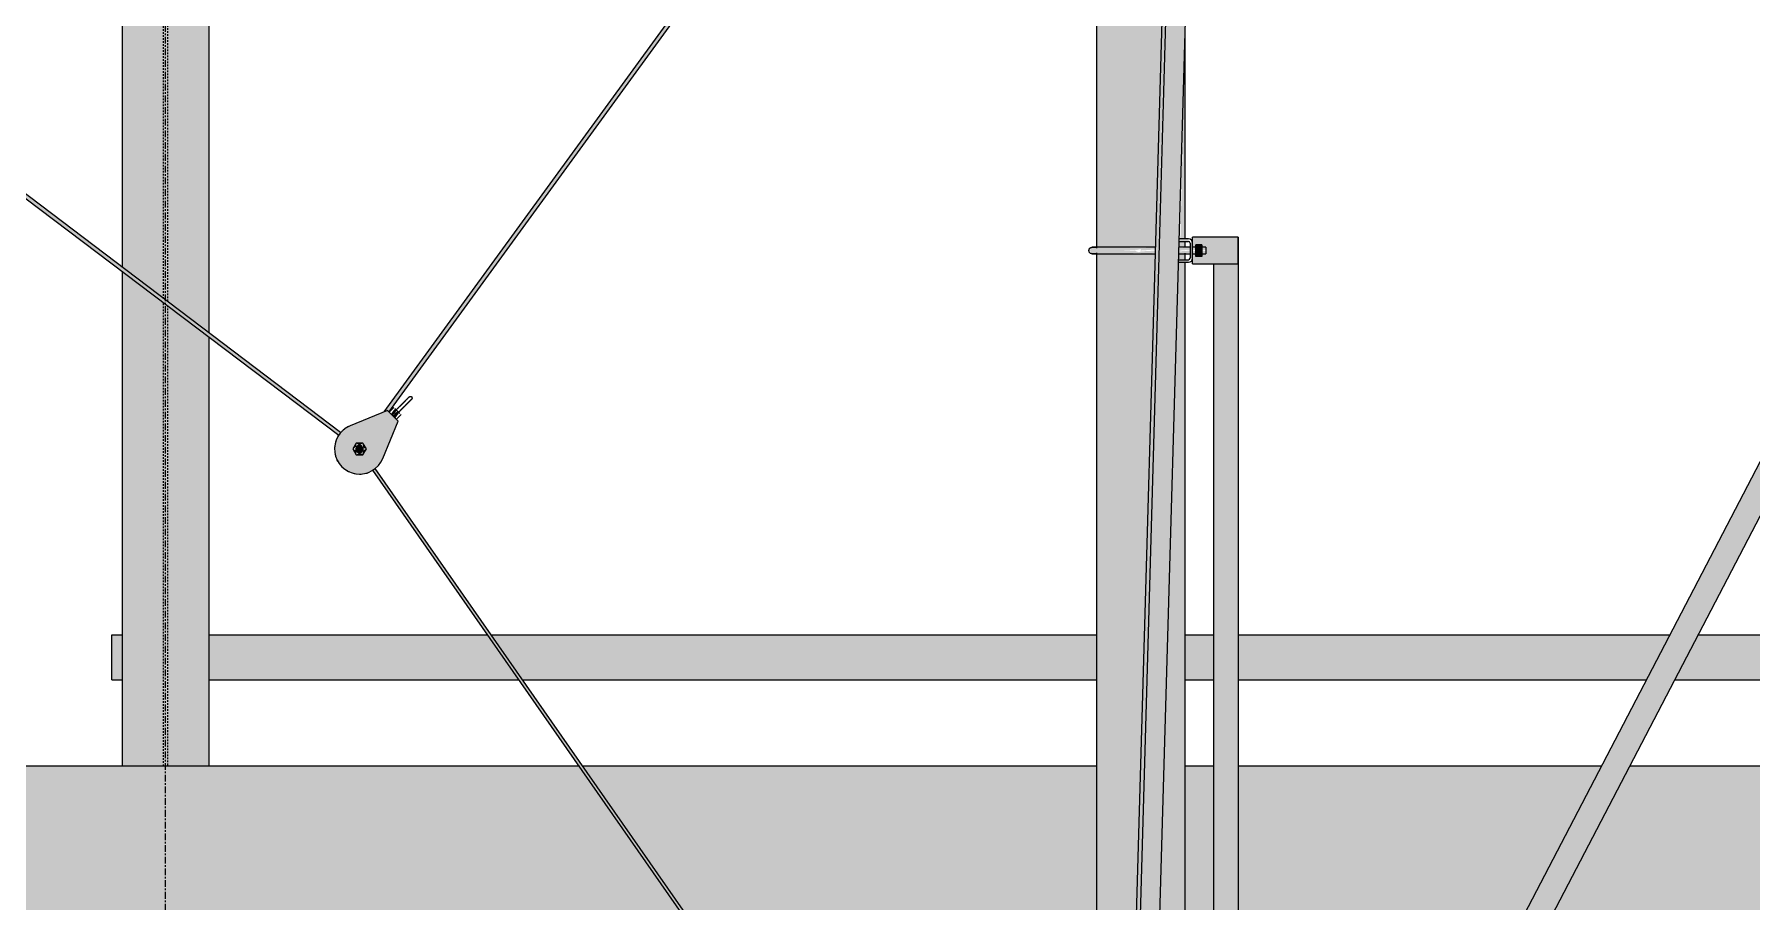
# Model space of a CAD drawing. Header units: inches. Extents: x 21380 to 98133, y -290 to 853.
# Drawn here: x 32454.5 to 32582.8, y 176.4 to 241.1 of the extents above; entities that cross this region are included whole.
import ezdxf

# ---------------------------------------------------------------- set-up
doc = ezdxf.new("R2010")
doc.units = ezdxf.units.IN
doc.header["$MEASUREMENT"] = 0
doc.linetypes.add('Grid Line 1_2_', pattern=[0.875, 0.5, -0.125, 0.125, -0.125])
doc.linetypes.add('Hidden 1_8_', pattern=[0.1875, 0.125, -0.0625])
for name, color, linetype, lineweight in [('M-HVAC-DUCT', 70, 'Continuous', 9), ('Q-SPCQ', 91, 'Continuous', 9), ('S-BEAM', 12, 'Continuous', 9), ('S-COLS', 52, 'Continuous', 9), ('S-GRID', 1, 'Continuous', 9)]:
    doc.layers.add(name, color=color, linetype=linetype, lineweight=lineweight)

# ---------------------------------------------------------------- blocks, each defined once
blk = doc.blocks.new('Basketball_Backstop-Performance_Sports_Systems-3103-Ceiling_Hung - 27_-0_ to 27_-11 7_8_-706978-Building Section - North_South looking East _ Fitness Center')
at = {"layer": 'Q-SPCQ'}
h = blk.add_hatch(color=256, dxfattribs=at)
h.paths.add_polyline_path([(22191.6, 135.4), (22270.72, 287.35), (22270.55, 287.39), (22270.5, 287.03), (22270.25, 286.66), (22269.9, 286.47), (22269.43, 286.47), (22269.03, 286.74), (22268.83, 287.12), (22268.76, 287.58), (22190.55, 137.37), (22191.34, 137.35), (22191.73, 137.12), (22191.96, 136.7), (22191.96, 136.27), (22191.69, 135.85), (22191.34, 135.65), (22191.19, 135.62), (22191.57, 135.42)], flags=0)
h.paths.add_polyline_path([(22191.08, 136.22), (22191.39, 136.51), (22191.31, 136.7), (22191.08, 136.78), (22190.89, 136.67), (22190.99, 136.25), (22191.04, 136.23)], flags=0)
h.paths.add_polyline_path([(22191.18, 136.26), (22190.87, 136.5), (22190.92, 136.61), (22191.12, 136.74), (22191.22, 136.68), (22191.31, 136.39), (22191.19, 136.27)], flags=0)
h.paths.add_polyline_path([(22269.68, 287.03), (22269.88, 287.11), (22269.95, 287.35), (22269.85, 287.53), (22269.43, 287.44), (22269.41, 287.24), (22269.58, 287.05), (22269.61, 287.04)], flags=0)
h.paths.add_polyline_path([(22269.61, 287.07), (22269.48, 287.32), (22269.68, 287.55), (22269.82, 287.48), (22269.92, 287.31), (22269.88, 287.22), (22269.66, 287.1)], flags=0)
h = blk.add_hatch(color=256, dxfattribs=at)
h.paths.add_polyline_path([(22178.37, 116), (22181.68, 116), (22181.68, 119.75), (22178.37, 119.75), (22178.37, 119.31), (22179.05, 119.31), (22179.05, 119.12), (22178.37, 119.12)], flags=0)
h.paths.add_polyline_path([(22178.49, 120.25), (22181.68, 120.25), (22181.68, 128.78), (22178.63, 128.81), (22178.48, 128.81), (22178.37, 128.79), (22178.37, 120.87), (22179.05, 120.87), (22179.05, 120.69), (22178.37, 120.69), (22178.37, 120.25), (22178.48, 120.25)], flags=0)
h.paths.add_polyline_path([(22181.19, 129), (22181.68, 129.12), (22181.68, 129.18), (22181.21, 129.01)], flags=0)
h.paths.add_polyline_path([(22181.68, 128.82), (22181.68, 128.94), (22181.53, 128.87)], flags=0)
h.paths.add_polyline_path([(22178.6, 129.17), (22179.59, 129.21), (22181.19, 129.21), (22181.68, 129.25), (22181.68, 135.44), (22178.37, 135.44), (22178.38, 135), (22179.05, 135), (22179.05, 134.81), (22178.37, 134.81), (22178.37, 129.21), (22178.65, 129.19)], flags=0)
h.paths.add_polyline_path([(22179.05, 135.94), (22181.68, 135.94), (22181.68, 152.54), (22180.97, 152.54), (22180.94, 152.63), (22180.94, 161.75), (22178.37, 161.75), (22178.4, 161.31), (22179.05, 161.31), (22179.05, 161.12), (22178.37, 161.12), (22178.38, 136.56), (22179.05, 136.56), (22179.05, 136.37), (22178.37, 136.37), (22178.38, 135.94), (22178.87, 135.94)], flags=0)
h.paths.add_polyline_path([(22180.97, 162.25), (22181.68, 187.19), (22181.68, 224.78), (22178.63, 224.81), (22178.44, 224.81), (22178.37, 224.79), (22178.4, 162.87), (22179.05, 162.87), (22179.05, 162.69), (22178.37, 162.69), (22178.4, 162.25), (22180.94, 162.25)], flags=0)
h.paths.add_polyline_path([(22181.68, 224.82), (22181.68, 224.94), (22181.53, 224.87)], flags=0)
h.paths.add_polyline_path([(22181.19, 225), (22181.68, 225.12), (22181.68, 225.18), (22181.37, 225.06)], flags=0)
h.paths.add_polyline_path([(22178.6, 225.17), (22179.59, 225.21), (22181.19, 225.21), (22181.68, 225.25), (22181.68, 281.37), (22178.37, 281.37), (22178.44, 225.21), (22178.65, 225.19)], flags=0)
h = blk.add_hatch(color=256, dxfattribs=at)
h.paths.add_polyline_path([(22183.79, 116), (22184.99, 116), (22184.99, 119.8), (22184.6, 119.77), (22184.32, 119.75), (22181.68, 119.75), (22181.68, 116), (22183.77, 116)], flags=0)
h.paths.add_polyline_path([(22181.68, 119.82), (22181.88, 119.96), (22181.68, 119.87)], flags=0)
h.paths.add_polyline_path([(22182.17, 120), (22181.68, 120.12), (22181.7, 120.06), (22181.88, 120.04)], flags=0)
h.paths.add_polyline_path([(22184.75, 120.17), (22184.88, 120.22), (22184.99, 120.25), (22184.99, 128.12), (22184.3, 128.12), (22184.3, 128.31), (22184.99, 128.31), (22184.99, 128.75), (22181.68, 128.75), (22181.7, 120.18), (22183.35, 120.23), (22184.62, 120.19)], flags=0)
h.paths.add_polyline_path([(22182.6, 129.25), (22184.99, 129.25), (22184.99, 129.69), (22184.3, 129.69), (22184.3, 129.87), (22184.99, 129.87), (22184.99, 135.49), (22184.59, 135.45), (22184.32, 135.44), (22181.68, 135.44), (22181.75, 129.25), (22182.54, 129.25)], flags=0)
h.paths.add_polyline_path([(22181.68, 135.51), (22181.78, 135.64), (22181.68, 135.56)], flags=0)
h.paths.add_polyline_path([(22182.17, 135.69), (22181.68, 135.81), (22181.68, 135.75), (22181.88, 135.73)], flags=0)
h.paths.add_polyline_path([(22184.75, 135.86), (22184.88, 135.9), (22184.99, 135.94), (22184.91, 161.81), (22184.6, 161.77), (22184.32, 161.75), (22182.73, 161.77), (22182.46, 152.54), (22181.68, 152.54), (22181.68, 135.86), (22183.42, 135.92), (22184.62, 135.88)], flags=0)
h.paths.add_polyline_path([(22184.75, 162.17), (22184.88, 162.22), (22184.99, 162.25), (22184.95, 224.12), (22184.51, 224.12), (22182.76, 162.24), (22184.28, 162.23), (22184.64, 162.19)], flags=0)
h.paths.add_polyline_path([(22181.68, 187.19), (22182.75, 224.75), (22181.68, 224.75), (22181.68, 193.67)], flags=0)
h.paths.add_polyline_path([(22184.51, 224.31), (22184.99, 224.31), (22184.95, 224.75), (22184.53, 224.75)], flags=0)
h.paths.add_polyline_path([(22182.76, 225.25), (22184.24, 279.69), (22184.24, 280.94), (22183.81, 280.94), (22183.81, 281.37), (22181.68, 281.37), (22181.68, 225.25), (22182.54, 225.25)], flags=0)
h.paths.add_polyline_path([(22184.77, 225.25), (22184.99, 225.25), (22184.95, 225.69), (22184.55, 225.69), (22184.55, 225.25), (22184.64, 225.25)], flags=0)
h.paths.add_polyline_path([(22184.77, 225.87), (22184.99, 225.87), (22184.96, 240.03), (22184.64, 225.87)], flags=0)
h = blk.add_hatch(color=256, dxfattribs=at)
h.paths.add_polyline_path([(22123.1, 210.18), (22123.22, 210.38), (22123.03, 210.25), (22123.1, 210.18)], flags=0)
h.paths.add_polyline_path([(22121.74, 211.2), (22121.86, 211.43), (22031.2, 279.86), (22031.09, 279.72), (22121.68, 211.25)], flags=0)
for points in [[(22181.88, 152.54), (22182.46, 152.54), (22186.13, 280.92), (22185.11, 280.92), (22185.06, 279.69), (22184.6, 279.69), (22180.97, 152.54)], [(22180.97, 152.54), (22184.53, 279.69), (22184.32, 279.69), (22180.94, 159.48), (22180.94, 152.63)], [(22188.93, 224), (22188.93, 226), (22185.55, 226), (22185.55, 225.25), (22185.8, 225.25), (22185.8, 225.44), (22186.24, 225.44), (22186.24, 225.25), (22186.55, 225.18), (22186.55, 224.75), (22186.24, 224.75), (22186.24, 224.56), (22185.8, 224.56), (22185.8, 224.75), (22185.55, 224.75), (22185.55, 224), (22186.72, 224)], [(22180.35, 225), (22181.37, 225.06), (22181.68, 225.18), (22180.05, 225.23), (22178.37, 225.24), (22177.98, 225.19), (22177.86, 225), (22179.77, 225)], [(22178.81, 224.75), (22181.68, 224.82), (22181.19, 225), (22177.86, 225), (22178.01, 224.8), (22178.59, 224.83)], [(22186.13, 225), (22186.24, 225), (22186.24, 225.44), (22185.8, 225.44), (22185.8, 225)], [(22186.13, 224.56), (22186.24, 224.56), (22186.24, 225), (22185.8, 225), (22185.8, 224.56)], [(22125.78, 212.66), (22126.09, 213.06), (22125.89, 213.14), (22125.65, 212.79), (22125.71, 212.73)], [(22125.97, 212.47), (22126.26, 212.88), (22126.13, 213.01), (22125.78, 212.66), (22125.91, 212.53)], [(22123.43, 209.97), (22123.55, 210.18), (22123.37, 210.42), (22123.13, 210.36), (22123.09, 210.06), (22123.18, 209.97)]]:
    blk.add_hatch(color=256, dxfattribs=at).paths.add_polyline_path(points, flags=0)
h = blk.add_hatch(color=256, dxfattribs=at)
h.paths.add_polyline_path([(22123.52, 210.22), (22123.52, 210.36), (22123.33, 210.46), (22123.38, 210.41), (22123.52, 210.23)], flags=0)
h.paths.add_polyline_path([(22125.5, 212.94), (22172.14, 277.2), (22171.96, 277.34), (22125.2, 212.98), (22125.44, 212.99), (22125.5, 212.94)], flags=0)
h.paths.add_polyline_path([(22173.14, 278.47), (22173.12, 278.53), (22172.98, 278.61), (22173.12, 278.48)], flags=0)
h = blk.add_hatch(color=256, dxfattribs=at)
h.paths.add_polyline_path([(22185.24, 224.12), (22185.24, 224.31), (22184.51, 224.27), (22184.51, 224.12), (22184.64, 224.12)], flags=0)
h.paths.add_polyline_path([(22185.37, 224.44), (22185.55, 224.44), (22185.55, 225.56), (22185.37, 225.56)], flags=0)
h.paths.add_polyline_path([(22185.24, 225.69), (22185.24, 225.87), (22184.56, 225.87), (22184.64, 225.69)], flags=0)
h = blk.add_hatch(color=256, dxfattribs=at)
h.paths.add_polyline_path([(22181.68, 225), (22182.76, 225.08), (22182.76, 225.25), (22181.68, 225.18), (22181.68, 225.06)], flags=0)
h.paths.add_polyline_path([(22184.64, 225), (22185.37, 225.06), (22185.37, 225.25), (22184.54, 225.18), (22184.53, 225)], flags=0)
h.paths.add_polyline_path([(22186.24, 225), (22186.55, 225.06), (22186.55, 225.25), (22186.24, 225.18), (22186.24, 225)], flags=0)
h.paths.add_polyline_path([(22185.55, 225), (22185.8, 225.06), (22185.8, 225.25), (22185.55, 225.18), (22185.55, 225.01)], flags=0)
h = blk.add_hatch(color=256, dxfattribs=at)
h.paths.add_polyline_path([(22184.64, 224.75), (22185.37, 224.84), (22185.37, 225), (22184.53, 224.94), (22184.53, 224.75)], flags=0)
h.paths.add_polyline_path([(22181.68, 224.75), (22182.75, 224.82), (22182.76, 225), (22181.68, 224.94), (22181.68, 224.76)], flags=0)
h.paths.add_polyline_path([(22186.24, 224.75), (22186.55, 224.82), (22186.55, 225), (22186.24, 224.94), (22186.24, 224.75)], flags=0)
h.paths.add_polyline_path([(22185.8, 224.75), (22185.8, 225), (22185.55, 224.94), (22185.55, 224.75)], flags=0)
h = blk.add_hatch(color=256, dxfattribs=at)
h.paths.add_polyline_path([(22188.05, 130), (22188.05, 130.75), (22187.12, 130.75), (22187.15, 130), (22187.82, 130)], flags=0)
h.paths.add_polyline_path([(22188.05, 137.75), (22188.05, 224), (22187.12, 224), (22187.16, 137.75), (22187.83, 137.75)], flags=0)
h = blk.add_hatch(color=256, dxfattribs=at)
h.paths.add_polyline_path([(22188.96, 128), (22188.99, 128), (22188.96, 130.75), (22188.05, 130.75), (22188.06, 130), (22188.93, 130), (22188.93, 128)], flags=0)
h.paths.add_polyline_path([(22188.08, 137.75), (22188.99, 137.75), (22188.93, 224), (22188.05, 224), (22188.05, 137.75)], flags=0)
h = blk.add_hatch(color=256, dxfattribs=at)
h.paths.add_polyline_path([(22123.21, 208.31), (22123.77, 208.38), (22124.11, 208.49), (22124.5, 208.74), (22124.81, 209.07), (22125.15, 209.75), (22126.18, 212.26), (22125.38, 213.06), (22122.19, 211.69), (22121.86, 211.38), (22121.54, 210.77), (22121.46, 210.55), (22121.43, 210.09), (22121.55, 209.55), (22121.69, 209.22), (22121.98, 208.86), (22122.34, 208.57), (22122.76, 208.39), (22123.13, 208.32)], flags=0)
h.paths.add_polyline_path([(22123.05, 209.75), (22123.18, 209.93), (22123.07, 209.92), (22123.05, 209.76)], flags=0)
h.paths.add_polyline_path([(22123.05, 210.62), (22123.16, 210.42), (22123.21, 210.5), (22123.09, 210.59)], flags=0)
h.paths.add_polyline_path([(22123.56, 210.62), (22123.43, 210.43), (22123.53, 210.43), (22123.55, 210.57)], flags=0)
h.paths.add_polyline_path([(22123.81, 210.18), (22123.57, 210.26), (22123.61, 210.1), (22123.8, 210.18)], flags=0)
h.paths.add_polyline_path([(22123.56, 209.75), (22123.48, 209.97), (22123.4, 209.86), (22123.52, 209.77)], flags=0)
h.paths.add_polyline_path([(22123.29, 209.75), (22123.01, 209.81), (22122.82, 210.23), (22123.09, 210.62), (22123.57, 210.6), (22123.76, 210.1), (22123.46, 209.75), (22123.34, 209.75)], flags=0)
h.paths.add_polyline_path([(22123.05, 210.08), (22122.99, 210.26), (22122.86, 210.16), (22122.99, 210.1)], flags=0)
h = blk.add_hatch(color=256, dxfattribs=at)
h.paths.add_polyline_path([(22123.56, 209.75), (22123.75, 210.16), (22123.52, 210.06), (22123.55, 209.77)], flags=0)
h.paths.add_polyline_path([(22123.56, 209.75), (22123.3, 209.93), (22123.05, 209.75)], flags=0)
h.paths.add_polyline_path([(22123.05, 209.75), (22123.09, 210.06), (22122.81, 210.16), (22122.92, 209.97)], flags=0)
h.paths.add_polyline_path([(22123.05, 210.62), (22123.3, 210.43), (22123.56, 210.62)], flags=0)
h.paths.add_polyline_path([(22122.8, 210.18), (22123.08, 210.36), (22123.05, 210.62), (22122.86, 210.29)], flags=0)
h.paths.add_polyline_path([(22123.81, 210.18), (22123.55, 210.6), (22123.55, 210.29), (22123.77, 210.2)], flags=0)
h = blk.add_hatch(color=256, dxfattribs=at)
h.paths.add_polyline_path([(22173.74, 137.71), (22173.74, 138.14), (22170.3, 142.95), (22170.3, 142.63), (22172.19, 139.93)], flags=0)
h.paths.add_polyline_path([(22168.05, 145.86), (22168.05, 146.29), (22124.42, 208.69), (22124.28, 208.56), (22165.36, 149.72)], flags=0)
h.paths.add_polyline_path([(22123.34, 209.91), (22123.52, 210.01), (22123.44, 209.99), (22123.33, 209.97), (22123.34, 209.91)], flags=0)
for p, q in [((22268.8, 287.66), (22190.51, 137.37)), ((22191.6, 135.4), (22270.75, 287.33)), ((22178.37, 281.37), (22178.37, 225.17)), ((22121.89, 211.41), (22031.24, 279.91)), ((22182.46, 152.54), (22186.13, 280.92)), ((22031.09, 279.72), (22121.75, 211.2)), ((22184.6, 279.69), (22180.97, 152.54)), ((22184.32, 279.69), (22180.97, 162.24)), ((22171.96, 277.34), (22125.12, 212.95)), ((22125.5, 212.94), (22172.19, 277.13)), ((22184.99, 225.87), (22184.99, 241.02)), ((22185.24, 225.87), (22184.56, 225.87)), ((22185.55, 225.56), (22185.55, 226)), ((22188.93, 226), (22185.55, 226)), ((22188.93, 226), (22188.93, 224)), ((22188.96, 226), (22188.99, 226)), ((22188.99, 128), (22188.99, 226)), ((22178.37, 224.83), (22178.37, 162.87)), ((22182.76, 225.25), (22181.68, 225.25)), ((22181.68, 224.75), (22182.75, 224.75)), ((22184.53, 224.75), (22185.37, 224.75)), ((22185.37, 225.25), (22184.54, 225.25)), ((22184.55, 225.69), (22185.24, 225.69)), ((22184.99, 225.22), (22184.99, 225.69)), ((22184.99, 224.31), (22184.99, 224.8)), ((22185.37, 225.56), (22185.37, 224.44)), ((22185.55, 224.44), (22185.55, 225.56)), ((22186.55, 225.25), (22185.55, 225.25)), ((22185.55, 224.75), (22186.55, 224.75)), ((22185.8, 225), (22185.8, 225.44)), ((22186.24, 225.44), (22185.8, 225.44)), ((22185.8, 224.56), (22185.8, 225)), ((22185.8, 225), (22186.24, 225)), ((22186.24, 224.56), (22185.8, 224.56)), ((22186.24, 225.44), (22186.24, 225)), ((22186.24, 225), (22186.24, 224.56)), ((22186.55, 225.25), (22186.55, 225)), ((22186.55, 225), (22186.55, 224.75)), ((22184.51, 224.31), (22185.24, 224.31)), ((22185.24, 224.12), (22184.51, 224.12)), ((22184.99, 162.17), (22184.99, 224.12)), ((22185.55, 224), (22185.55, 224.44)), ((22185.55, 224), (22188.93, 224)), ((22187.12, 224), (22187.12, 130)), ((22125.38, 213.06), (22122.59, 211.92)), ((22125.38, 213.06), (22126.18, 212.26)), ((22125.87, 213.28), (22125.51, 212.92)), ((22125.94, 213.2), (22126.13, 213.01)), ((22125.04, 209.47), (22126.18, 212.26)), ((22126.04, 212.39), (22126.4, 212.75)), ((22126.13, 213.01), (22126.32, 212.82)), ((22123.05, 210.62), (22122.8, 210.18)), ((22123.56, 210.62), (22123.05, 210.62)), ((22123.81, 210.18), (22123.56, 210.62)), ((22122.8, 210.18), (22123.05, 209.75)), ((22123.05, 209.75), (22123.56, 209.75)), ((22123.56, 209.75), (22123.81, 210.18)), ((22124.26, 208.59), (22168.05, 145.86)), ((22168.05, 146.29), (22124.47, 208.72))]:
    blk.add_line(p, q, dxfattribs=at)
at = {"layer": 'Q-SPCQ', "flags": 128}
for points in [[(22177.8, 225), (22177.8, 225.01), (22177.8, 225.02), (22177.8, 225.03), (22177.81, 225.04), (22177.81, 225.05), (22177.81, 225.06), (22177.81, 225.07), (22177.82, 225.08), (22177.82, 225.09), (22177.82, 225.1), (22177.83, 225.11), (22177.83, 225.12), (22177.84, 225.12), (22177.84, 225.13), (22177.85, 225.14), (22177.85, 225.15), (22177.86, 225.16), (22177.86, 225.16), (22177.87, 225.17), (22177.88, 225.18), (22177.89, 225.19), (22177.89, 225.19), (22177.9, 225.2), (22177.91, 225.2), (22177.92, 225.21), (22177.93, 225.22), (22177.93, 225.22), (22177.94, 225.23), (22177.95, 225.23), (22177.96, 225.23), (22177.97, 225.24), (22177.98, 225.24), (22177.99, 225.24), (22178, 225.24), (22178.01, 225.25), (22178.02, 225.25), (22178.03, 225.25), (22178.04, 225.25), (22178.05, 225.25), (22178.05, 225.25)], [(22178.05, 224.75), (22178.04, 224.75), (22178.03, 224.75), (22178.02, 224.75), (22178.01, 224.75), (22178, 224.75), (22177.99, 224.76), (22177.98, 224.76), (22177.97, 224.76), (22177.96, 224.77), (22177.96, 224.77), (22177.95, 224.77), (22177.94, 224.78), (22177.93, 224.78), (22177.92, 224.79), (22177.91, 224.79), (22177.9, 224.8), (22177.9, 224.81), (22177.89, 224.81), (22177.88, 224.82), (22177.87, 224.83), (22177.87, 224.83), (22177.86, 224.84), (22177.85, 224.85), (22177.85, 224.86), (22177.84, 224.86), (22177.84, 224.87), (22177.83, 224.88), (22177.83, 224.89), (22177.82, 224.9), (22177.82, 224.91), (22177.82, 224.92), (22177.81, 224.93), (22177.81, 224.94), (22177.81, 224.95), (22177.81, 224.96), (22177.8, 224.97), (22177.8, 224.98), (22177.8, 224.99), (22177.8, 225), (22177.8, 225)], [(22181.68, 225.25), (22181.53, 225.25), (22181.39, 225.25), (22181.24, 225.25), (22181.1, 225.25), (22180.96, 225.25), (22180.82, 225.25), (22180.68, 225.25), (22180.54, 225.25), (22180.4, 225.25), (22180.27, 225.25), (22180.13, 225.25), (22180, 225.25), (22179.88, 225.25), (22179.75, 225.25), (22179.63, 225.25), (22179.51, 225.25), (22179.4, 225.25), (22179.29, 225.25), (22179.18, 225.25), (22179.08, 225.25), (22178.98, 225.25), (22178.88, 225.25), (22178.79, 225.25), (22178.71, 225.25), (22178.63, 225.25), (22178.55, 225.25), (22178.48, 225.25), (22178.41, 225.25), (22178.35, 225.25), (22178.3, 225.25), (22178.25, 225.25), (22178.21, 225.25), (22178.17, 225.25), (22178.13, 225.25), (22178.11, 225.25), (22178.08, 225.25), (22178.07, 225.25), (22178.06, 225.25), (22178.05, 225.25), (22178.05, 225.25)], [(22178.05, 225.25), (22178.06, 225.25), (22178.06, 225.25), (22178.08, 225.25), (22178.1, 225.25), (22178.13, 225.25), (22178.16, 225.25), (22178.19, 225.25), (22178.24, 225.25), (22178.29, 225.25), (22178.34, 225.25)], [(22178.35, 224.75), (22178.3, 224.75), (22178.25, 224.75), (22178.21, 224.75), (22178.17, 224.75), (22178.13, 224.75), (22178.11, 224.75), (22178.08, 224.75), (22178.07, 224.75), (22178.06, 224.75), (22178.05, 224.75), (22178.05, 224.75)], [(22178.05, 224.75), (22178.06, 224.75), (22178.06, 224.75), (22178.08, 224.75), (22178.1, 224.75), (22178.13, 224.75), (22178.16, 224.75), (22178.19, 224.75), (22178.24, 224.75), (22178.29, 224.75), (22178.34, 224.75), (22178.4, 224.75), (22178.46, 224.75), (22178.53, 224.75), (22178.61, 224.75), (22178.69, 224.75), (22178.77, 224.75), (22178.86, 224.75), (22178.95, 224.75), (22179.05, 224.75), (22179.15, 224.75), (22179.26, 224.75), (22179.37, 224.75), (22179.48, 224.75), (22179.6, 224.75), (22179.72, 224.75), (22179.84, 224.75), (22179.97, 224.75), (22180.1, 224.75), (22180.23, 224.75), (22180.36, 224.75), (22180.5, 224.75), (22180.64, 224.75), (22180.78, 224.75), (22180.92, 224.75), (22181.06, 224.75), (22181.21, 224.75), (22181.35, 224.75), (22181.49, 224.75), (22181.64, 224.75), (22181.68, 224.75)], [(22126.48, 213.54), (22126.46, 213.52), (22126.44, 213.5), (22126.42, 213.48), (22126.4, 213.46), (22126.38, 213.44), (22126.36, 213.42), (22126.34, 213.4), (22126.32, 213.37), (22126.3, 213.35), (22126.28, 213.34), (22126.26, 213.32), (22126.24, 213.3), (22126.22, 213.28), (22126.2, 213.26), (22126.19, 213.24), (22126.17, 213.23), (22126.15, 213.21), (22126.14, 213.19), (22126.12, 213.18), (22126.1, 213.16), (22126.09, 213.15), (22126.08, 213.13), (22126.06, 213.12), (22126.05, 213.11), (22126.04, 213.1), (22126.03, 213.08), (22126.02, 213.07), (22126.01, 213.06), (22126, 213.06), (22125.99, 213.05), (22125.98, 213.04), (22125.98, 213.03), (22125.97, 213.03), (22125.97, 213.02), (22125.96, 213.02), (22125.96, 213.02), (22125.96, 213.01), (22125.96, 213.01), (22125.95, 213.01)], [(22125.95, 213.01), (22125.95, 213.01), (22125.96, 213.01), (22125.96, 213.02), (22125.96, 213.02), (22125.97, 213.02), (22125.97, 213.03), (22125.98, 213.03), (22125.98, 213.04), (22125.99, 213.05), (22126, 213.05), (22126, 213.06), (22126.01, 213.07), (22126.02, 213.08)], [(22126.06, 213.12), (22126.07, 213.13), (22126.09, 213.14), (22126.1, 213.16), (22126.12, 213.17), (22126.13, 213.19), (22126.15, 213.2), (22126.16, 213.22), (22126.18, 213.24), (22126.2, 213.26), (22126.22, 213.27), (22126.23, 213.29), (22126.25, 213.31), (22126.27, 213.33), (22126.29, 213.35), (22126.31, 213.37), (22126.33, 213.39), (22126.35, 213.41), (22126.37, 213.43), (22126.39, 213.45), (22126.42, 213.47), (22126.44, 213.49), (22126.46, 213.51), (22126.48, 213.54), (22126.48, 213.54)], [(22126.13, 212.83), (22126.13, 212.84), (22126.13, 212.84), (22126.14, 212.84), (22126.14, 212.84), (22126.14, 212.85), (22126.15, 212.85), (22126.15, 212.86), (22126.16, 212.86), (22126.17, 212.87), (22126.17, 212.88), (22126.18, 212.89), (22126.19, 212.89), (22126.2, 212.9), (22126.21, 212.92), (22126.22, 212.93), (22126.24, 212.94), (22126.25, 212.95), (22126.26, 212.97), (22126.28, 212.98), (22126.29, 213), (22126.31, 213.01), (22126.32, 213.03), (22126.34, 213.04), (22126.36, 213.06), (22126.38, 213.08), (22126.39, 213.1), (22126.41, 213.12), (22126.43, 213.13), (22126.45, 213.15), (22126.47, 213.17), (22126.49, 213.19), (22126.51, 213.21), (22126.53, 213.23), (22126.55, 213.25), (22126.57, 213.27), (22126.59, 213.3), (22126.61, 213.32), (22126.63, 213.34), (22126.66, 213.36), (22126.66, 213.37)], [(22126.66, 213.37), (22126.64, 213.34), (22126.62, 213.32), (22126.6, 213.3), (22126.58, 213.28), (22126.56, 213.26), (22126.54, 213.24), (22126.52, 213.22), (22126.49, 213.2), (22126.47, 213.18), (22126.46, 213.16), (22126.44, 213.14), (22126.42, 213.12), (22126.4, 213.1), (22126.38, 213.08), (22126.36, 213.07), (22126.34, 213.05), (22126.33, 213.03), (22126.31, 213.02), (22126.3, 213), (22126.28, 212.98), (22126.27, 212.97), (22126.25, 212.96), (22126.24, 212.94)], [(22126.48, 213.54), (22126.51, 213.56), (22126.53, 213.58), (22126.55, 213.61), (22126.57, 213.63), (22126.59, 213.65), (22126.61, 213.67), (22126.63, 213.69), (22126.65, 213.71), (22126.67, 213.73), (22126.69, 213.75), (22126.71, 213.77), (22126.73, 213.79), (22126.75, 213.81), (22126.77, 213.82), (22126.78, 213.84), (22126.8, 213.86), (22126.82, 213.88), (22126.83, 213.89), (22126.85, 213.91), (22126.87, 213.92), (22126.88, 213.94), (22126.89, 213.95), (22126.91, 213.96), (22126.92, 213.98), (22126.93, 213.99), (22126.94, 214), (22126.95, 214.01), (22126.96, 214.02), (22126.97, 214.03), (22126.98, 214.04), (22126.99, 214.04), (22126.99, 214.05), (22127, 214.06), (22127, 214.06), (22127.01, 214.06), (22127.01, 214.07), (22127.01, 214.07), (22127.01, 214.07), (22127.02, 214.07)], [(22127.02, 214.07), (22127.01, 214.07), (22127.01, 214.07), (22127.01, 214.07), (22127.01, 214.07), (22127, 214.06), (22127, 214.06), (22126.99, 214.05), (22126.99, 214.05), (22126.98, 214.04), (22126.97, 214.03), (22126.96, 214.02), (22126.96, 214.01), (22126.95, 214), (22126.93, 213.99), (22126.92, 213.98), (22126.91, 213.97), (22126.9, 213.95), (22126.88, 213.94), (22126.87, 213.93), (22126.85, 213.91), (22126.84, 213.9), (22126.82, 213.88), (22126.81, 213.86), (22126.79, 213.85), (22126.77, 213.83), (22126.75, 213.81), (22126.73, 213.79), (22126.72, 213.77), (22126.7, 213.75), (22126.68, 213.73), (22126.66, 213.71), (22126.64, 213.69), (22126.62, 213.67), (22126.6, 213.65), (22126.57, 213.63), (22126.55, 213.61), (22126.53, 213.59), (22126.51, 213.57), (22126.49, 213.55), (22126.48, 213.54)], [(22126.66, 213.37), (22126.68, 213.39), (22126.7, 213.41), (22126.73, 213.43), (22126.75, 213.45), (22126.77, 213.47), (22126.79, 213.49), (22126.81, 213.51), (22126.83, 213.53), (22126.85, 213.55), (22126.87, 213.57), (22126.89, 213.59), (22126.91, 213.61), (22126.93, 213.63), (22126.94, 213.65), (22126.96, 213.66), (22126.98, 213.68), (22127, 213.7), (22127.01, 213.71), (22127.03, 213.73), (22127.04, 213.75), (22127.06, 213.76), (22127.07, 213.77), (22127.08, 213.79), (22127.1, 213.8), (22127.11, 213.81), (22127.12, 213.82), (22127.13, 213.83), (22127.14, 213.84), (22127.15, 213.85), (22127.16, 213.86), (22127.16, 213.87), (22127.17, 213.87), (22127.18, 213.88), (22127.18, 213.88), (22127.18, 213.89), (22127.19, 213.89), (22127.19, 213.89), (22127.19, 213.89), (22127.19, 213.9)], [(22127.19, 213.9), (22127.19, 213.89), (22127.19, 213.89), (22127.19, 213.89), (22127.19, 213.89), (22127.18, 213.88), (22127.18, 213.88), (22127.17, 213.87), (22127.16, 213.87), (22127.16, 213.86), (22127.15, 213.85), (22127.14, 213.84), (22127.13, 213.84), (22127.12, 213.83), (22127.11, 213.81), (22127.1, 213.8), (22127.09, 213.79), (22127.07, 213.78), (22127.06, 213.76), (22127.05, 213.75), (22127.03, 213.73), (22127.02, 213.72), (22127, 213.7), (22126.98, 213.69), (22126.97, 213.67), (22126.95, 213.65), (22126.93, 213.63), (22126.91, 213.62), (22126.89, 213.6), (22126.87, 213.58), (22126.85, 213.56), (22126.83, 213.54), (22126.81, 213.52), (22126.79, 213.5), (22126.77, 213.48), (22126.75, 213.46), (22126.73, 213.43), (22126.71, 213.41), (22126.69, 213.39), (22126.67, 213.37), (22126.66, 213.37)], [(22127.02, 214.07), (22127.02, 214.08), (22127.02, 214.08), (22127.03, 214.08), (22127.03, 214.09), (22127.03, 214.09), (22127.04, 214.09), (22127.04, 214.09), (22127.05, 214.1), (22127.05, 214.1), (22127.06, 214.1), (22127.06, 214.1), (22127.07, 214.1), (22127.07, 214.1), (22127.08, 214.11), (22127.08, 214.11), (22127.09, 214.11), (22127.09, 214.11), (22127.1, 214.11), (22127.1, 214.11), (22127.11, 214.11), (22127.11, 214.11), (22127.12, 214.11), (22127.12, 214.11), (22127.13, 214.11), (22127.13, 214.11), (22127.13, 214.1), (22127.14, 214.1), (22127.14, 214.1), (22127.15, 214.1), (22127.15, 214.1), (22127.16, 214.1), (22127.16, 214.09), (22127.17, 214.09), (22127.17, 214.09), (22127.18, 214.09), (22127.18, 214.08), (22127.18, 214.08), (22127.19, 214.08), (22127.19, 214.07), (22127.19, 214.07)], [(22127.19, 214.07), (22127.2, 214.07), (22127.2, 214.06), (22127.2, 214.06), (22127.2, 214.06), (22127.21, 214.05), (22127.21, 214.05), (22127.21, 214.04), (22127.22, 214.04), (22127.22, 214.04), (22127.22, 214.03), (22127.22, 214.03), (22127.22, 214.02), (22127.22, 214.02), (22127.23, 214.01), (22127.23, 214.01), (22127.23, 214), (22127.23, 214), (22127.23, 213.99), (22127.23, 213.99), (22127.23, 213.98), (22127.23, 213.98), (22127.23, 213.97), (22127.23, 213.97), (22127.23, 213.96), (22127.23, 213.96), (22127.22, 213.95), (22127.22, 213.95), (22127.22, 213.94), (22127.22, 213.94), (22127.22, 213.93), (22127.22, 213.93), (22127.21, 213.92), (22127.21, 213.92), (22127.21, 213.92), (22127.21, 213.91), (22127.2, 213.91), (22127.2, 213.9), (22127.2, 213.9), (22127.19, 213.9), (22127.19, 213.9)], [(22125.95, 212.83), (22125.95, 212.84), (22125.95, 212.84), (22125.94, 212.85), (22125.94, 212.85), (22125.94, 212.85), (22125.94, 212.86), (22125.93, 212.86), (22125.93, 212.87), (22125.93, 212.87), (22125.93, 212.88), (22125.93, 212.88), (22125.92, 212.89), (22125.92, 212.89), (22125.92, 212.9), (22125.92, 212.9), (22125.92, 212.9), (22125.92, 212.91), (22125.92, 212.91), (22125.92, 212.92), (22125.92, 212.92), (22125.92, 212.93), (22125.92, 212.93), (22125.92, 212.94), (22125.92, 212.94), (22125.92, 212.95), (22125.92, 212.95), (22125.92, 212.96), (22125.92, 212.96), (22125.93, 212.97), (22125.93, 212.97), (22125.93, 212.98), (22125.93, 212.98), (22125.94, 212.99), (22125.94, 212.99), (22125.94, 213), (22125.94, 213), (22125.95, 213), (22125.95, 213.01), (22125.95, 213.01), (22125.95, 213.01)], [(22126.13, 212.83), (22126.13, 212.83), (22126.12, 212.83), (22126.12, 212.82), (22126.12, 212.82), (22126.11, 212.82), (22126.11, 212.82), (22126.1, 212.81), (22126.1, 212.81), (22126.09, 212.81), (22126.09, 212.81), (22126.09, 212.81), (22126.08, 212.8), (22126.08, 212.8), (22126.07, 212.8), (22126.07, 212.8), (22126.06, 212.8), (22126.06, 212.8), (22126.05, 212.8), (22126.05, 212.8), (22126.04, 212.8), (22126.04, 212.8), (22126.03, 212.8), (22126.03, 212.8), (22126.02, 212.8), (22126.02, 212.8), (22126.01, 212.8), (22126.01, 212.8), (22126, 212.81), (22126, 212.81), (22125.99, 212.81), (22125.99, 212.81), (22125.98, 212.81), (22125.98, 212.82), (22125.97, 212.82), (22125.97, 212.82), (22125.97, 212.82), (22125.96, 212.83), (22125.96, 212.83), (22125.96, 212.83), (22125.95, 212.83)], [(22126.2, 212.91), (22126.19, 212.9), (22126.18, 212.89), (22126.18, 212.88), (22126.17, 212.87), (22126.16, 212.86), (22126.15, 212.86), (22126.15, 212.85), (22126.14, 212.85), (22126.14, 212.84), (22126.14, 212.84), (22126.13, 212.84), (22126.13, 212.84), (22126.13, 212.83)]]:
    blk.add_lwpolyline(points, dxfattribs=at)
at = {"layer": 'Q-SPCQ'}
for centre, radius, start, end in [((22185.24, 225.56), 0.312, 0, 90), ((22185.24, 225.56), 0.125, 0, 90), ((22185.24, 224.44), 0.312, 270, 0), ((22185.24, 224.44), 0.125, 270, 0), ((22123.3, 210.18), 1.87, 112.1972, 337.8028), ((22123.3, 210.18), 1.88, 116.3445, 120), ((22123.3, 210.18), 1.87, 161.7316, 165), ((22123.3, 210.18), 1.88, 145.6237, 150), ((22123.3, 210.18), 1.87, 130.9704, 135), ((22123.3, 210.18), 0.281, 105, 135), ((22123.3, 210.18), 0.281, 45, 75), ((22123.3, 210.18), 1.88, 175.1058, 180), ((22123.3, 210.18), 1.87, 190.0739, 195), ((22123.3, 210.18), 1.88, 205.5966, 210), ((22123.3, 210.18), 0.281, 165, 195), ((22123.3, 210.18), 0.25, 135, 315), ((22123.3, 210.18), 0.25, 150, 210), ((22123.3, 210.18), 0.25, 180, 195), ((22123.3, 210.18), 0.281, 225, 255), ((22123.3, 210.18), 0.25, 315, 135), ((22123.3, 210.18), 0.25, 240, 270), ((22123.3, 210.18), 0.25, 240, 270), ((22123.3, 210.18), 0.25, 90, 105), ((22123.3, 210.18), 0.25, 90, 105), ((22123.3, 210.18), 0.25, 75, 90), ((22123.3, 210.18), 0.25, 270, 300), ((22123.3, 210.18), 0.281, 285, 315), ((22123.3, 210.18), 0.25, 15, 60), ((22123.3, 210.18), 0.281, 345, 15), ((22123.3, 210.18), 1.87, 330, 333.6555), ((22123.3, 210.18), 1.87, 240, 244.4034), ((22123.3, 210.18), 1.88, 255, 259.9261), ((22123.3, 210.18), 1.88, 270, 273.949), ((22123.3, 210.18), 1.88, 285, 289.6774), ((22123.3, 210.18), 1.87, 300, 304.3763), ((22123.3, 210.18), 1.87, 315, 319.0296)]:
    blk.add_arc(centre, radius, start, end, dxfattribs=at)
blk = doc.blocks.new('W-Wide Flange-Column - W12X26-1530485-Building Section - North_South looking East _ Fitness Center')
at = {"layer": 'S-COLS', "linetype": 'Hidden 1_8_'}
for p, q in [((22108.65, 221.39), (22108.65, 279.64)), ((22108.96, 279.63), (22108.96, 221.16)), ((22108.65, 186.5), (22108.65, 221.13)), ((22108.96, 220.89), (22108.96, 186.5))]:
    blk.add_line(p, q, dxfattribs=at)
blk = doc.blocks.new('Girt_Z - 10_D-1223975-Building Section - North_South looking East _ Fitness Center')
at = {"layer": 'S-BEAM'}
h = blk.add_hatch(color=256, dxfattribs=at)
h.paths.add_polyline_path([(22201.24, 192.94), (22219.46, 192.94), (22221.22, 196.31), (22188.99, 196.31), (22188.99, 192.94), (22191.56, 192.94)], flags=0)
h.paths.add_polyline_path([(22105.56, 192.94), (22105.56, 196.31), (22104.8, 196.31), (22104.8, 192.94)], flags=0)
h.paths.add_polyline_path([(22112.05, 192.94), (22135.19, 192.94), (22132.83, 196.31), (22112.05, 196.31), (22112.05, 193.67)], flags=0)
h.paths.add_polyline_path([(22135.49, 192.94), (22178.37, 192.94), (22178.37, 196.31), (22133.14, 196.31), (22134.98, 193.67)], flags=0)
h.paths.add_polyline_path([(22321.58, 192.94), (22321.12, 196.31), (22223.33, 196.31), (22221.57, 192.94), (22317.44, 192.94)], flags=0)
h.paths.add_polyline_path([(22186.13, 192.94), (22187.12, 192.94), (22187.12, 196.31), (22184.99, 196.31), (22184.99, 192.94), (22185.87, 192.94)], flags=0)
for p, q in [((22104.8, 192.94), (22104.8, 196.31)), ((22104.8, 196.31), (22105.56, 196.31)), ((22112.05, 196.31), (22132.86, 196.31)), ((22133.12, 196.31), (22178.37, 196.31)), ((22184.99, 196.31), (22187.12, 196.31)), ((22188.98, 196.31), (22221.23, 196.31)), ((22223.32, 196.31), (22321.12, 196.31)), ((22104.8, 192.94), (22105.56, 192.94)), ((22112.05, 192.94), (22135.21, 192.94)), ((22135.47, 192.94), (22178.37, 192.94)), ((22184.99, 192.94), (22187.12, 192.94)), ((22188.98, 192.94), (22219.47, 192.94)), ((22221.56, 192.94), (22321.58, 192.94))]:
    blk.add_line(p, q, dxfattribs=at)

msp = doc.modelspace()

# ---------------------------------------------------------------- hatches: boundary and pattern name
at = {"layer": 'M-HVAC-DUCT', "lineweight": 5}
h = msp.add_hatch(color=256, dxfattribs=at)
h.paths.add_polyline_path([(32634.53, 170.5), (32634.54, 170.5), (32634.79, 173.28), (32635.51, 175.97), (32636.69, 178.5), (32638.29, 180.78), (32640.26, 182.76), (32642.54, 184.36), (32645.07, 185.54), (32646.38, 185.88), (32646.38, 186.5), (32573.7, 186.48), (32565.38, 170.5), (32634.2, 170.5)], flags=0)
h.paths.add_polyline_path([(32563.26, 170.5), (32571.6, 186.5), (32544.48, 186.48), (32544.48, 170.5), (32556.73, 170.5)], flags=0)
h.paths.add_polyline_path([(32542.61, 170.5), (32542.61, 186.5), (32540.48, 186.48), (32540.48, 170.5), (32542.21, 170.5)], flags=0)
h.paths.add_polyline_path([(32533.86, 170.5), (32533.86, 186.5), (32495.5, 186.47), (32506.65, 170.5), (32518, 170.5)], flags=0)
h.paths.add_polyline_path([(32506.34, 170.5), (32495.17, 186.5), (32081.88, 186.5), (32076.77, 170.5), (32498.63, 170.5)], flags=0)
h.paths.add_polyline_path([(32073.5, 170.5), (32078.61, 186.5), (32070.86, 186.5), (32070.86, 170.5), (32072.56, 170.5)], flags=0)
h.paths.add_polyline_path([(32064.24, 170.5), (32064.24, 186.5), (32056.49, 186.5), (32061.6, 170.5), (32062.88, 170.5)], flags=0)
h.paths.add_polyline_path([(32058.33, 170.5), (32053.2, 186.5), (31639.92, 186.5), (31628.75, 170.5), (32053.2, 170.5)], flags=0)
h.paths.add_polyline_path([(31628.44, 170.5), (31639.61, 186.5), (31601.23, 186.5), (31601.23, 170.5), (31627.12, 170.5)], flags=0)
h.paths.add_polyline_path([(31593.47, 170.5), (31594.61, 170.55), (31594.61, 186.5), (31592.48, 186.5), (31592.48, 170.5), (31593.23, 170.5)], flags=0)
h.paths.add_polyline_path([(31590.61, 170.5), (31590.61, 186.5), (31575.42, 186.5), (31575.42, 170.5), (31588.39, 170.5)], flags=0)
at = {"layer": 'S-COLS', "lineweight": 5}
h = msp.add_hatch(color=256, dxfattribs=at)
h.paths.add_polyline_path([(32466.73, 1), (32467.54, 1), (32467.54, 4), (32461.05, 4), (32461.05, 1)], flags=0)
h.paths.add_polyline_path([(32467.54, 28.5), (32467.54, 31.5), (32461.05, 31.5), (32461.05, 28.5), (32463.44, 28.5)], flags=0)
h.paths.add_polyline_path([(32467.54, 32.5), (32467.54, 34.88), (32461.05, 34.88), (32461.05, 32.5), (32463.44, 32.5)], flags=0)
h.paths.add_polyline_path([(32466.11, 37.12), (32467.54, 37.12), (32467.54, 154.5), (32461.05, 154.5), (32461.05, 37.12), (32465.49, 37.12)], flags=0)
h.paths.add_polyline_path([(32461.05, 186.5), (32467.54, 186.5), (32467.54, 218.53), (32461.05, 223.44), (32461.05, 193.67)], flags=0)
h.paths.add_polyline_path([(32467.54, 218.85), (32467.54, 279.53), (32461.05, 279.62), (32461.05, 223.75), (32464.74, 220.96)], flags=0)
h.paths.add_polyline_path([(32467.54, 279.84), (32467.54, 321.24), (32461.05, 320.87), (32461.05, 279.94), (32464.74, 279.88)], flags=0)

# ---------------------------------------------------------------- linework, layer by layer
at = {"layer": 'M-HVAC-DUCT'}
for p, q in [((32495.23, 186.5), (32081.88, 186.5)), ((32533.86, 186.5), (32495.43, 186.5)), ((32542.61, 186.5), (32540.48, 186.5)), ((32571.61, 186.5), (32544.47, 186.5)), ((32646.38, 186.5), (32573.7, 186.5))]:
    msp.add_line(p, q, dxfattribs=at)
at = {"layer": 'S-COLS'}
for p, q in [((32461.05, 279.7), (32461.05, 223.73)), ((32467.54, 279.59), (32467.54, 218.82)), ((32461.05, 223.46), (32461.05, 186.5)), ((32467.54, 218.56), (32467.54, 186.5))]:
    msp.add_line(p, q, dxfattribs=at)
at = {"layer": 'S-GRID', "linetype": 'Grid Line 1_2_'}
msp.add_line((32464.29, -273.16), (32464.29, 738.66), dxfattribs=at)
msp.add_line((32464.29, -273.16), (32464.29, 738.66), dxfattribs=at)

# ---------------------------------------------------------------- block references
at = {"layer": 'Q-SPCQ'}
msp.add_blockref('Basketball_Backstop-Performance_Sports_Systems-3103-Ceiling_Hung - 27_-0_ to 27_-11 7_8_-706978-Building Section - North_South looking East _ Fitness Center', (10355.49, 0), dxfattribs=at)
at = {"layer": 'S-BEAM'}
msp.add_blockref('Girt_Z - 10_D-1223975-Building Section - North_South looking East _ Fitness Center', (10355.49, 0), dxfattribs=at)
at = {"layer": 'S-COLS', "linetype": 'Hidden 1_8_'}
msp.add_blockref('W-Wide Flange-Column - W12X26-1530485-Building Section - North_South looking East _ Fitness Center', (10355.49, 0), dxfattribs=at)

doc.saveas('drawing.dxf')
